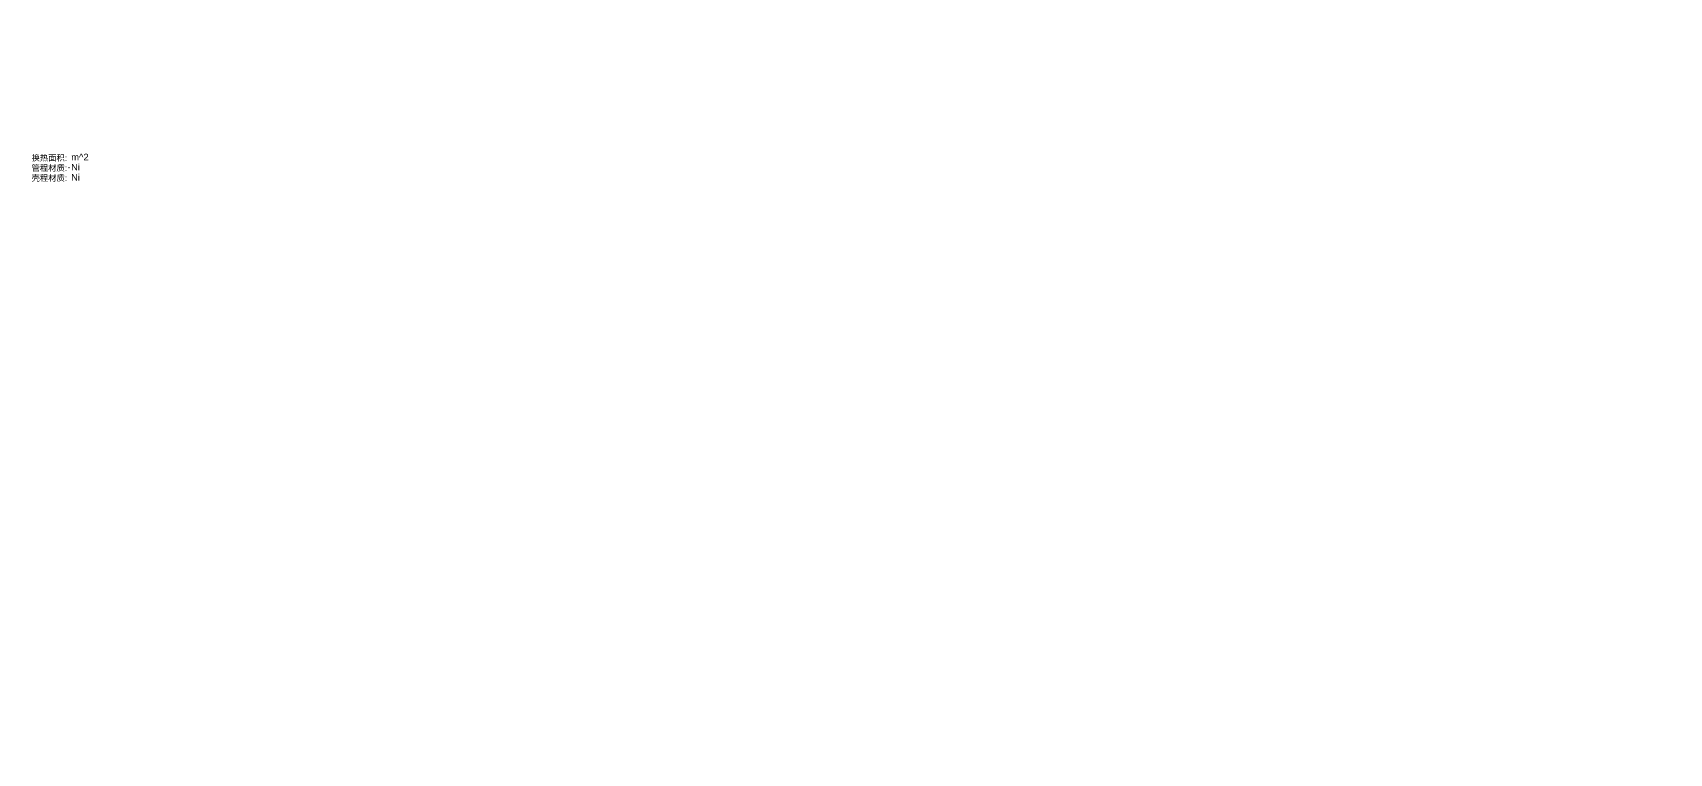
# Model space of a CAD drawing. Extents: x 757 to 8510, y -6585 to 527.
# Drawn here: x 3984.1 to 4471.2, y -1097.3 to -882.7 of the extents above; entities that cross this region are included whole.
import ezdxf
from ezdxf.enums import TextEntityAlignment as Align

# ---------------------------------------------------------------- set-up
doc = ezdxf.new("R2010")
doc.units = 0
doc.header["$MEASUREMENT"] = 0
doc.layers.add('10', color=7, linetype='CONTINUOUS')
doc.layers.add('ConsistencyChecks', color=7, linetype='CONTINUOUS')
doc.styles.add('txt.shx', font='arial.ttf')

msp = doc.modelspace()

# ---------------------------------------------------------------- linework, layer by layer
at = {"layer": 'ConsistencyChecks', "color": 7, "linetype": 'Continuous', "lineweight": 9}
msp.add_point((3994.88, -922.87), dxfattribs=at)

# ---------------------------------------------------------------- texts
at = {"layer": '10', "color": 7, "style": 'txt.shx'}
for s, p in [('换热面积:', (3994.31, -919.99)), ('壳程材质:', (3994.31, -925.99)), ('管程材质:', (3994.31, -922.99))]:
    msp.add_text(s, height=1.764, dxfattribs=at).set_placement(p, align=Align.MIDDLE_RIGHT)
for s, height, p in [('m^ 2', 2, (3995.53, -919.76)), ('Ni', 1.94, (3995.53, -922.76)), ('Ni', 1.94, (3995.53, -925.76))]:
    msp.add_text(s, height=height, dxfattribs=at).set_placement(p, align=Align.MIDDLE_LEFT)

doc.saveas('drawing.dxf')
